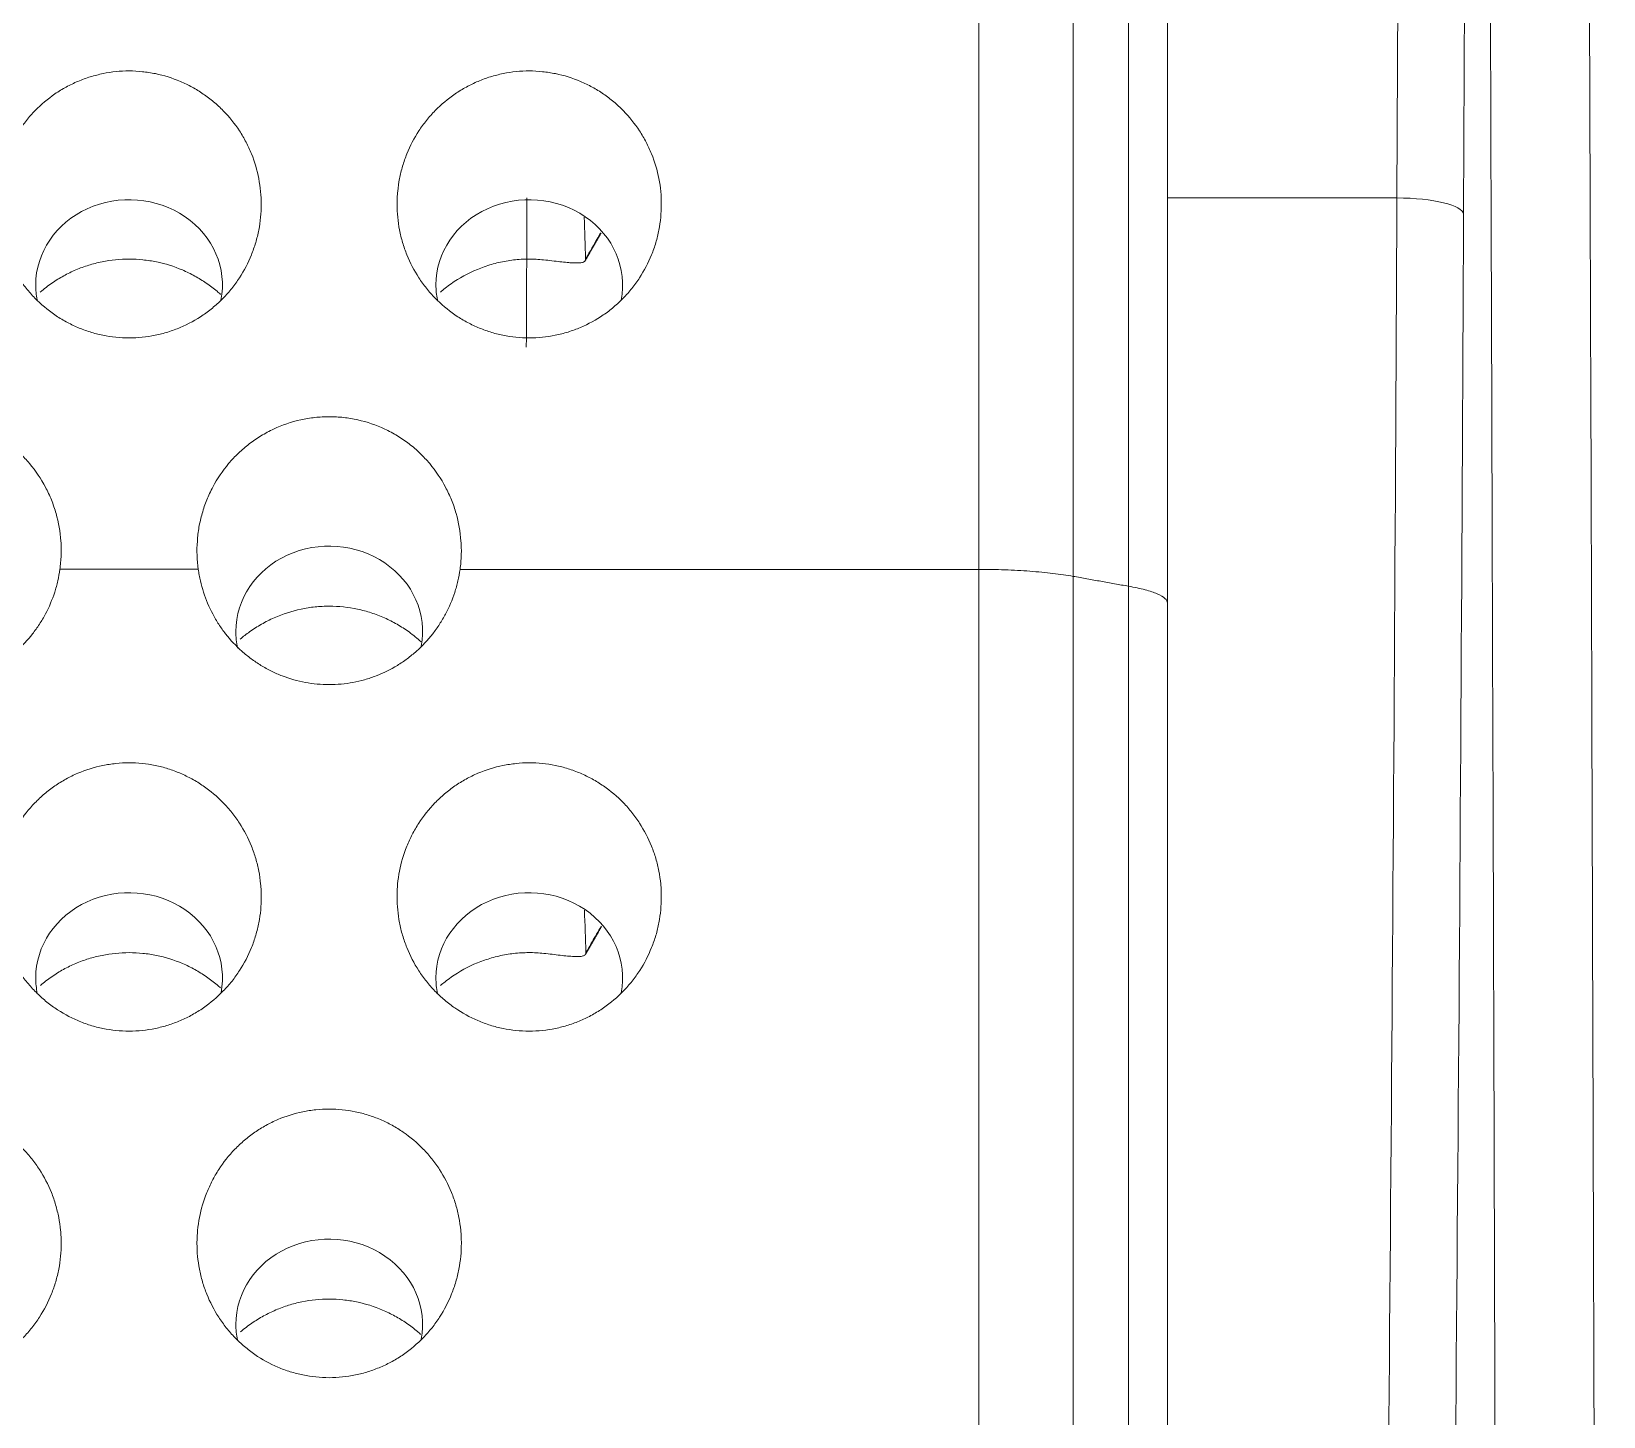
# Model space of a CAD drawing. Header units: inches. Extents: x 3778 to 56227, y -16914 to 35091.
# Drawn here: x 43228.54 to 43240.27, y -12627.92 to -12617.58 of the extents above; entities that cross this region are included whole.
import ezdxf

# ---------------------------------------------------------------- set-up
doc = ezdxf.new("R2010")
doc.units = ezdxf.units.IN
doc.header["$LTSCALE"] = 100
doc.header["$MEASUREMENT"] = 0
doc.linetypes.add('DH-HID2', pattern=[1.2, 0.8, -0.4])
doc.layers.add('2-con', color=2, linetype='Continuous')
doc.layers.add('FU-FURM', color=251, linetype='DH-HID2')
doc.layers.add('mark-B', color=2, linetype='Continuous', lineweight=20)

# ---------------------------------------------------------------- blocks, each defined once
blk = doc.blocks.new('cjscjdeh')
at = {"layer": 'FU-FURM', "color": 8}
blk.add_arc((151099.517, 66904.318), 1330.569, 80.781096, 99.076777, dxfattribs=at)
blk = doc.blocks.new('무풍1WAY 대형')
at = {"layer": 'mark-B'}
for p, q in [((-555.262, -478.942), (-555.179, -460.011)), ((-554.681, -460.133), (-554.764, -479.067)), ((-554.681, -460.133), (-552.968, -460.133))]:
    blk.add_line(p, q, dxfattribs=at)
for centre, major_axis, ratio, start_param, end_param in [((-554.412, -471.105), (0, -45.311), 0.017455, 4.097856, 4.465042), ((-553.914, -471.105), (0, -44.813), 0.017649, 4.097856, 4.465042), ((-546.709, -451.721), (0.697, 0), 0.913545, 2.966544, 6.283185), ((-546.709, -451.721), (0.697, 0), 0.913545, 0, 0.183096), ((-548.203, -454.308), (0.697, 0), 0.913545, 2.96684, 6.283185), ((-548.203, -454.308), (0.697, 0), 0.913545, 0, 0.182706), ((-545.215, -454.308), (0.697, 0), 0.913545, 2.96684, 6.283185), ((-545.215, -454.308), (0.697, 0), 0.913545, 0, 0.182706), ((-546.709, -456.896), (0.697, 0), 0.913545, 2.96861, 6.283185), ((-546.709, -456.896), (0.697, 0), 0.913545, 0, 0.196248), ((-547.436, -471.105), (0, -44.813), 0.017261, 4.439276, 4.465042), ((-548.203, -459.483), (0.697, 0), 0.913545, 2.962623, 6.283185), ((-548.203, -459.483), (0.697, 0), 0.913545, 0, 0.17495), ((-545.215, -459.483), (0.697, 0), 0.913545, 2.962623, 6.283185), ((-545.215, -459.483), (0.697, 0), 0.913545, 0, 0.17495), ((-554.681, -460.011), (-0.498, 0.002), 0.24483, 0.018001, 1.571875)]:
    blk.add_ellipse(centre, major_axis=major_axis, ratio=ratio, start_param=start_param, end_param=end_param, dxfattribs=at)
for points, degree in [([(-552.677, -417.749), (-552.677, -430.948), (-552.676, -444.112), (-552.677, -457.233)], 3), ([(-552.264, -457.307), (-552.264, -444.215), (-552.264, -431.081), (-552.264, -417.913)], 3), ([(-548.623, -454.485), (-548.683, -454.588), (-548.742, -454.691)], 2), ([(-548.615, -454.814), (-548.619, -454.709), (-548.623, -454.603), (-548.626, -454.497)], 3), ([(-552.264, -457.307), (-552.677, -457.233)], 1), ([(-551.56, -457.359), (-550.339, -457.359), (-549.118, -457.359), (-547.897, -457.359)], 3), ([(-547.897, -457.359), (-547.827, -457.359), (-547.756, -457.359), (-547.686, -457.359)], 3), ([(-544.698, -457.36), (-545.043, -457.36), (-545.387, -457.36), (-545.732, -457.36)], 3), ([(-548.621, -459.665), (-548.68, -459.767), (-548.739, -459.87)], 2), ([(-548.614, -459.989), (-548.617, -459.885), (-548.621, -459.781), (-548.624, -459.677)], 3)]:
    blk.add_open_spline(points, degree=degree, dxfattribs=at)
for points, knots in [([(-551.56, -417.851), (-551.56, -418.023), (-551.56, -418.366), (-551.56, -418.881), (-551.56, -419.396), (-551.56, -419.911), (-551.56, -420.427), (-551.56, -420.943), (-551.56, -421.459), (-551.56, -421.976), (-551.56, -422.493), (-551.56, -423.011), (-551.56, -423.528), (-551.56, -424.047), (-551.56, -424.565), (-551.56, -425.084), (-551.56, -425.603), (-551.56, -426.122), (-551.56, -426.642), (-551.56, -427.162), (-551.56, -427.683), (-551.56, -428.204), (-551.56, -428.725), (-551.56, -429.246), (-551.56, -429.768), (-551.56, -430.29), (-551.56, -430.813), (-551.56, -431.335), (-551.56, -431.859), (-551.56, -432.382), (-551.56, -432.906), (-551.56, -433.43), (-551.56, -433.955), (-551.56, -434.479), (-551.56, -435.004), (-551.56, -435.53), (-551.56, -436.056), (-551.56, -436.582), (-551.56, -437.108), (-551.56, -437.635), (-551.56, -438.162), (-551.56, -438.69), (-551.56, -439.218), (-551.56, -439.746), (-551.56, -440.274), (-551.56, -440.803), (-551.56, -441.332), (-551.56, -441.862), (-551.56, -442.391), (-551.56, -442.922), (-551.56, -443.452), (-551.56, -443.983), (-551.56, -444.514), (-551.56, -445.045), (-551.56, -445.577), (-551.56, -446.109), (-551.56, -446.642), (-551.56, -447.174), (-551.56, -447.708), (-551.56, -448.241), (-551.56, -448.775), (-551.56, -449.309), (-551.56, -449.843), (-551.56, -450.378), (-551.56, -450.913), (-551.56, -451.448), (-551.56, -451.984), (-551.56, -452.52), (-551.56, -453.056), (-551.56, -453.593), (-551.56, -454.13), (-551.56, -454.667), (-551.56, -455.205), (-551.56, -455.743), (-551.56, -456.281), (-551.56, -456.82), (-551.56, -457.179), (-551.56, -457.359)], [0, 0, 0, 0, 0.012984, 0.025977, 0.03898, 0.051993, 0.065014, 0.078045, 0.091086, 0.104136, 0.117196, 0.130264, 0.143343, 0.156431, 0.169528, 0.182635, 0.195751, 0.208876, 0.222011, 0.235156, 0.248309, 0.261473, 0.274646, 0.287828, 0.301019, 0.31422, 0.327431, 0.340651, 0.35388, 0.367119, 0.380367, 0.393625, 0.406892, 0.420169, 0.433455, 0.446751, 0.460056, 0.47337, 0.486694, 0.500027, 0.51337, 0.526722, 0.540084, 0.553455, 0.566835, 0.580225, 0.593624, 0.607033, 0.620452, 0.633879, 0.647317, 0.660763, 0.674219, 0.687685, 0.70116, 0.714644, 0.728138, 0.741641, 0.755154, 0.768676, 0.782208, 0.795749, 0.8093, 0.82286, 0.836429, 0.850008, 0.863596, 0.877194, 0.890802, 0.904418, 0.918044, 0.93168, 0.945325, 0.95898, 0.972644, 0.986317, 1, 1, 1, 1]), ([(-555.468, -432.394), (-555.461, -435.082), (-555.453, -437.769), (-555.441, -441.796), (-555.437, -443.137), (-555.429, -445.82), (-555.425, -447.161), (-555.419, -449.172), (-555.417, -449.842), (-555.413, -451.182), (-555.411, -451.852), (-555.405, -453.862), (-555.401, -455.201), (-555.394, -457.209), (-555.392, -457.878), (-555.388, -459.216), (-555.385, -459.884), (-555.381, -461.22), (-555.379, -461.887), (-555.374, -463.222), (-555.369, -464.555), (-555.364, -465.887), (-555.359, -467.218), (-555.357, -467.883), (-555.349, -469.877), (-555.344, -471.204), (-555.327, -475.178), (-555.316, -477.818), (-555.292, -483.08), (-555.279, -485.702), (-555.259, -489.62), (-555.25, -491.25), (-555.241, -493.039), (-555.238, -493.526), (-555.236, -493.851), (-555.235, -494.014), (-555.231, -494.826), (-555.227, -495.476), (-555.224, -496.125)], [0, 0, 0, 0, 0.125, 0.125, 0.1875, 0.1875, 0.25, 0.25, 0.28125, 0.28125, 0.3125, 0.3125, 0.375, 0.375, 0.40625, 0.40625, 0.4375, 0.4375, 0.46875, 0.46875, 0.5, 0.53125, 0.53125, 0.5625, 0.5625, 0.625, 0.625, 0.75, 0.75, 0.875, 0.875, 0.9375, 0.953125, 0.960937, 0.960937, 0.96875, 0.96875, 1, 1, 1, 1]), ([(-556.207, -432.543), (-556.2, -435.147), (-556.193, -437.749), (-556.181, -441.649), (-556.177, -442.949), (-556.17, -445.548), (-556.166, -446.847), (-556.16, -448.795), (-556.158, -449.444), (-556.154, -450.742), (-556.152, -451.391), (-556.146, -453.337), (-556.142, -454.635), (-556.136, -456.581), (-556.134, -457.23), (-556.13, -458.528), (-556.127, -459.176), (-556.123, -460.474), (-556.121, -461.122), (-556.116, -462.419), (-556.114, -463.067), (-556.107, -465.009), (-556.103, -466.302), (-556.095, -468.239), (-556.093, -468.884), (-556.088, -470.174), (-556.085, -470.818), (-556.072, -474.037), (-556.061, -476.602), (-556.027, -484.271), (-556.002, -489.347), (-555.974, -494.387)], [0, 0, 0, 0, 0.125, 0.125, 0.1875, 0.1875, 0.25, 0.25, 0.28125, 0.28125, 0.3125, 0.3125, 0.375, 0.375, 0.40625, 0.40625, 0.4375, 0.4375, 0.46875, 0.46875, 0.5, 0.5, 0.5625, 0.5625, 0.59375, 0.59375, 0.625, 0.625, 0.75, 0.75, 1, 1, 1, 1]), ([(-552.968, -442.018), (-552.968, -442.192), (-552.968, -442.539), (-552.968, -443.06), (-552.968, -443.581), (-552.968, -444.102), (-552.968, -444.622), (-552.968, -445.143), (-552.968, -445.664), (-552.968, -446.184), (-552.968, -446.705), (-552.968, -447.226), (-552.968, -447.746), (-552.968, -448.266), (-552.968, -448.787), (-552.968, -449.307), (-552.968, -449.828), (-552.968, -450.348), (-552.968, -450.868), (-552.968, -451.388), (-552.968, -451.909), (-552.968, -452.429), (-552.968, -452.949), (-552.968, -453.469), (-552.968, -453.989), (-552.968, -454.509), (-552.968, -455.029), (-552.968, -455.549), (-552.968, -456.068), (-552.968, -456.588), (-552.968, -456.935), (-552.968, -457.108)], [0, 0, 0, 0, 0.034483, 0.068965, 0.103448, 0.13793, 0.172413, 0.206896, 0.241378, 0.275861, 0.310343, 0.344826, 0.379309, 0.413791, 0.448274, 0.482757, 0.51724, 0.551722, 0.586205, 0.620688, 0.655171, 0.689654, 0.724136, 0.758619, 0.793102, 0.827585, 0.862068, 0.896551, 0.931034, 0.965517, 1, 1, 1, 1]), ([(-546.709, -451.323), (-546.775, -451.323), (-546.841, -451.33), (-546.938, -451.35), (-546.97, -451.358), (-547.032, -451.378), (-547.093, -451.401), (-547.152, -451.429), (-547.209, -451.461), (-547.237, -451.478), (-547.318, -451.534), (-547.367, -451.576), (-547.435, -451.646), (-547.457, -451.671), (-547.497, -451.722), (-547.516, -451.749), (-547.569, -451.83), (-547.599, -451.888), (-547.629, -451.963), (-547.634, -451.978), (-547.645, -452.009), (-547.65, -452.024), (-547.664, -452.071), (-547.671, -452.102), (-547.69, -452.197), (-547.696, -452.261), (-547.696, -452.343), (-547.695, -452.359), (-547.694, -452.391), (-547.693, -452.408), (-547.688, -452.456), (-547.679, -452.52), (-547.66, -452.598), (-547.645, -452.644), (-547.634, -452.675), (-547.629, -452.69), (-547.598, -452.766), (-547.568, -452.823), (-547.516, -452.905), (-547.497, -452.931), (-547.466, -452.969), (-547.456, -452.982), (-547.434, -453.007), (-547.423, -453.019), (-547.366, -453.077), (-547.317, -453.119), (-547.249, -453.165), (-547.236, -453.174), (-547.208, -453.192), (-547.193, -453.2), (-547.15, -453.224), (-547.092, -453.252), (-547.015, -453.28), (-546.968, -453.294), (-546.936, -453.302), (-546.92, -453.306), (-546.839, -453.322), (-546.774, -453.329), (-546.676, -453.329), (-546.643, -453.327), (-546.577, -453.32), (-546.544, -453.315), (-546.448, -453.296), (-546.386, -453.276), (-546.311, -453.244), (-546.295, -453.237), (-546.266, -453.222), (-546.251, -453.215), (-546.208, -453.191), (-546.153, -453.157), (-546.089, -453.107), (-546.052, -453.075), (-546.028, -453.053), (-546.017, -453.041), (-545.959, -452.982), (-545.919, -452.931), (-545.867, -452.85), (-545.85, -452.822), (-545.821, -452.764), (-545.807, -452.735), (-545.771, -452.644), (-545.753, -452.582), (-545.734, -452.488), (-545.73, -452.456), (-545.725, -452.407), (-545.724, -452.391), (-545.722, -452.358), (-545.722, -452.342), (-545.722, -452.261), (-545.728, -452.197), (-545.743, -452.118), (-545.747, -452.102), (-545.754, -452.07), (-545.759, -452.055), (-545.772, -452.008), (-545.783, -451.977), (-545.819, -451.888), (-545.849, -451.83), (-545.893, -451.761), (-545.902, -451.748), (-545.921, -451.721), (-545.931, -451.708), (-545.961, -451.67), (-546.004, -451.622), (-546.052, -451.577), (-546.089, -451.545), (-546.102, -451.535), (-546.128, -451.515), (-546.141, -451.505), (-546.208, -451.459), (-546.265, -451.428), (-546.341, -451.395), (-546.356, -451.389), (-546.387, -451.378), (-546.403, -451.372), (-546.45, -451.358), (-546.481, -451.35), (-546.577, -451.33), (-546.643, -451.323), (-546.709, -451.323)], [0, 0, 0, 0, 0.03125, 0.03125, 0.046875, 0.046875, 0.0625, 0.078125, 0.078125, 0.09375, 0.09375, 0.125, 0.125, 0.140625, 0.140625, 0.15625, 0.15625, 0.1875, 0.1875, 0.195313, 0.195313, 0.203125, 0.203125, 0.21875, 0.21875, 0.25, 0.25, 0.257813, 0.257813, 0.265625, 0.265625, 0.28125, 0.296875, 0.304688, 0.304688, 0.3125, 0.3125, 0.34375, 0.34375, 0.359375, 0.359375, 0.367188, 0.367188, 0.375, 0.375, 0.40625, 0.40625, 0.414063, 0.414063, 0.421875, 0.421875, 0.4375, 0.453125, 0.460938, 0.460938, 0.46875, 0.46875, 0.5, 0.5, 0.515625, 0.515625, 0.53125, 0.53125, 0.5625, 0.5625, 0.570313, 0.570313, 0.578125, 0.578125, 0.59375, 0.609375, 0.617188, 0.617188, 0.625, 0.625, 0.65625, 0.65625, 0.671875, 0.671875, 0.6875, 0.6875, 0.71875, 0.71875, 0.734375, 0.734375, 0.742188, 0.742188, 0.75, 0.75, 0.78125, 0.78125, 0.789063, 0.789063, 0.796875, 0.796875, 0.8125, 0.8125, 0.84375, 0.84375, 0.851563, 0.851563, 0.859375, 0.859375, 0.875, 0.890625, 0.890625, 0.898437, 0.898437, 0.90625, 0.90625, 0.9375, 0.9375, 0.945312, 0.945312, 0.953125, 0.953125, 0.96875, 0.96875, 1, 1, 1, 1]), ([(-543.721, -451.323), (-543.788, -451.323), (-543.853, -451.33), (-543.95, -451.35), (-543.982, -451.358), (-544.045, -451.378), (-544.106, -451.401), (-544.164, -451.429), (-544.222, -451.461), (-544.25, -451.478), (-544.33, -451.534), (-544.38, -451.576), (-544.448, -451.646), (-544.469, -451.671), (-544.51, -451.722), (-544.529, -451.749), (-544.581, -451.83), (-544.611, -451.888), (-544.641, -451.963), (-544.647, -451.978), (-544.658, -452.009), (-544.663, -452.024), (-544.676, -452.071), (-544.684, -452.102), (-544.702, -452.197), (-544.708, -452.261), (-544.708, -452.343), (-544.708, -452.359), (-544.706, -452.391), (-544.705, -452.408), (-544.7, -452.456), (-544.691, -452.52), (-544.672, -452.598), (-544.657, -452.644), (-544.647, -452.675), (-544.641, -452.69), (-544.611, -452.766), (-544.581, -452.823), (-544.528, -452.905), (-544.509, -452.931), (-544.479, -452.969), (-544.468, -452.982), (-544.446, -453.007), (-544.435, -453.019), (-544.379, -453.077), (-544.329, -453.119), (-544.262, -453.165), (-544.248, -453.174), (-544.22, -453.192), (-544.206, -453.2), (-544.163, -453.224), (-544.104, -453.252), (-544.028, -453.28), (-543.98, -453.294), (-543.948, -453.302), (-543.932, -453.306), (-543.851, -453.322), (-543.786, -453.329), (-543.688, -453.329), (-543.655, -453.327), (-543.589, -453.32), (-543.557, -453.315), (-543.461, -453.296), (-543.398, -453.276), (-543.323, -453.244), (-543.308, -453.237), (-543.278, -453.222), (-543.264, -453.215), (-543.221, -453.191), (-543.165, -453.157), (-543.101, -453.107), (-543.065, -453.075), (-543.041, -453.053), (-543.029, -453.041), (-542.972, -452.982), (-542.932, -452.931), (-542.879, -452.85), (-542.863, -452.822), (-542.833, -452.764), (-542.819, -452.735), (-542.783, -452.644), (-542.765, -452.582), (-542.747, -452.488), (-542.742, -452.456), (-542.737, -452.407), (-542.736, -452.391), (-542.735, -452.358), (-542.734, -452.342), (-542.734, -452.261), (-542.74, -452.197), (-542.756, -452.118), (-542.759, -452.102), (-542.767, -452.07), (-542.771, -452.055), (-542.785, -452.008), (-542.795, -451.977), (-542.831, -451.888), (-542.861, -451.83), (-542.905, -451.761), (-542.915, -451.748), (-542.934, -451.721), (-542.944, -451.708), (-542.974, -451.67), (-543.017, -451.622), (-543.064, -451.577), (-543.101, -451.545), (-543.114, -451.535), (-543.14, -451.515), (-543.154, -451.505), (-543.221, -451.459), (-543.278, -451.428), (-543.353, -451.395), (-543.368, -451.389), (-543.399, -451.378), (-543.415, -451.372), (-543.462, -451.358), (-543.494, -451.35), (-543.59, -451.33), (-543.655, -451.323), (-543.721, -451.323)], [0, 0, 0, 0, 0.03125, 0.03125, 0.046875, 0.046875, 0.0625, 0.078125, 0.078125, 0.09375, 0.09375, 0.125, 0.125, 0.140625, 0.140625, 0.15625, 0.15625, 0.1875, 0.1875, 0.195313, 0.195313, 0.203125, 0.203125, 0.21875, 0.21875, 0.25, 0.25, 0.257813, 0.257813, 0.265625, 0.265625, 0.28125, 0.296875, 0.304688, 0.304688, 0.3125, 0.3125, 0.34375, 0.34375, 0.359375, 0.359375, 0.367188, 0.367188, 0.375, 0.375, 0.40625, 0.40625, 0.414063, 0.414063, 0.421875, 0.421875, 0.4375, 0.453125, 0.460938, 0.460938, 0.46875, 0.46875, 0.5, 0.5, 0.515625, 0.515625, 0.53125, 0.53125, 0.5625, 0.5625, 0.570313, 0.570313, 0.578125, 0.578125, 0.59375, 0.609375, 0.617188, 0.617188, 0.625, 0.625, 0.65625, 0.65625, 0.671875, 0.671875, 0.6875, 0.6875, 0.71875, 0.71875, 0.734375, 0.734375, 0.742188, 0.742188, 0.75, 0.75, 0.78125, 0.78125, 0.789063, 0.789063, 0.796875, 0.796875, 0.8125, 0.8125, 0.84375, 0.84375, 0.851563, 0.851563, 0.859375, 0.859375, 0.875, 0.890625, 0.890625, 0.898438, 0.898438, 0.90625, 0.90625, 0.9375, 0.9375, 0.945313, 0.945313, 0.953125, 0.953125, 0.96875, 0.96875, 1, 1, 1, 1]), ([(-546.047, -451.665), (-546.074, -451.688), (-546.102, -451.71), (-546.146, -451.74), (-546.16, -451.749), (-546.189, -451.767), (-546.204, -451.776), (-546.249, -451.8), (-546.31, -451.83), (-546.39, -451.86), (-546.439, -451.874), (-546.472, -451.882), (-546.489, -451.886), (-546.573, -451.903), (-546.641, -451.91), (-546.743, -451.91), (-546.778, -451.908), (-546.846, -451.901), (-546.88, -451.896), (-546.98, -451.875), (-547.045, -451.855), (-547.124, -451.821), (-547.139, -451.814), (-547.17, -451.799), (-547.185, -451.791), (-547.23, -451.767), (-547.288, -451.731), (-547.35, -451.683), (-547.384, -451.654), (-547.392, -451.646)], [0, 0, 0, 0, 0.073262, 0.073262, 0.108049, 0.108049, 0.142837, 0.142837, 0.212411, 0.281986, 0.316774, 0.316774, 0.351561, 0.351561, 0.490711, 0.490711, 0.560285, 0.560285, 0.62986, 0.62986, 0.76901, 0.76901, 0.803797, 0.803797, 0.838584, 0.838584, 0.908159, 0.977734, 1, 1, 1, 1]), ([(-548.203, -453.911), (-548.269, -453.911), (-548.334, -453.918), (-548.432, -453.938), (-548.463, -453.946), (-548.526, -453.966), (-548.587, -453.988), (-548.645, -454.017), (-548.703, -454.049), (-548.731, -454.066), (-548.812, -454.122), (-548.861, -454.164), (-548.929, -454.234), (-548.95, -454.258), (-548.991, -454.309), (-549.01, -454.336), (-549.063, -454.417), (-549.092, -454.475), (-549.122, -454.55), (-549.128, -454.565), (-549.139, -454.596), (-549.144, -454.611), (-549.158, -454.658), (-549.165, -454.689), (-549.183, -454.784), (-549.189, -454.848), (-549.189, -454.929), (-549.189, -454.946), (-549.188, -454.978), (-549.186, -454.994), (-549.182, -455.042), (-549.172, -455.106), (-549.153, -455.184), (-549.139, -455.231), (-549.128, -455.261), (-549.122, -455.277), (-549.092, -455.352), (-549.062, -455.409), (-549.009, -455.491), (-548.99, -455.517), (-548.96, -455.556), (-548.949, -455.568), (-548.928, -455.593), (-548.917, -455.605), (-548.86, -455.663), (-548.81, -455.705), (-548.743, -455.751), (-548.729, -455.76), (-548.701, -455.778), (-548.687, -455.786), (-548.644, -455.809), (-548.585, -455.838), (-548.509, -455.866), (-548.461, -455.88), (-548.429, -455.888), (-548.413, -455.892), (-548.333, -455.908), (-548.268, -455.915), (-548.169, -455.915), (-548.137, -455.913), (-548.071, -455.906), (-548.038, -455.901), (-547.942, -455.881), (-547.88, -455.862), (-547.804, -455.83), (-547.789, -455.823), (-547.76, -455.808), (-547.745, -455.801), (-547.702, -455.777), (-547.647, -455.743), (-547.583, -455.693), (-547.546, -455.661), (-547.522, -455.639), (-547.51, -455.627), (-547.453, -455.568), (-547.413, -455.518), (-547.361, -455.436), (-547.344, -455.408), (-547.314, -455.351), (-547.301, -455.321), (-547.264, -455.231), (-547.246, -455.169), (-547.228, -455.074), (-547.223, -455.042), (-547.219, -454.994), (-547.218, -454.977), (-547.216, -454.945), (-547.216, -454.929), (-547.216, -454.848), (-547.222, -454.784), (-547.237, -454.705), (-547.24, -454.689), (-547.248, -454.657), (-547.252, -454.642), (-547.266, -454.595), (-547.277, -454.564), (-547.313, -454.475), (-547.342, -454.417), (-547.396, -454.335), (-547.415, -454.308), (-547.455, -454.258), (-547.498, -454.209), (-547.545, -454.165), (-547.583, -454.133), (-547.596, -454.123), (-547.622, -454.103), (-547.635, -454.093), (-547.702, -454.047), (-547.759, -454.015), (-547.835, -453.983), (-547.85, -453.977), (-547.881, -453.966), (-547.896, -453.96), (-547.944, -453.945), (-547.975, -453.937), (-548.071, -453.918), (-548.136, -453.911), (-548.203, -453.911)], [0, 0, 0, 0, 0.03125, 0.03125, 0.046875, 0.046875, 0.0625, 0.078125, 0.078125, 0.09375, 0.09375, 0.125, 0.125, 0.140625, 0.140625, 0.15625, 0.15625, 0.1875, 0.1875, 0.195312, 0.195312, 0.203125, 0.203125, 0.21875, 0.21875, 0.25, 0.25, 0.257812, 0.257812, 0.265625, 0.265625, 0.28125, 0.296875, 0.304687, 0.304687, 0.3125, 0.3125, 0.34375, 0.34375, 0.359375, 0.359375, 0.367187, 0.367187, 0.375, 0.375, 0.40625, 0.40625, 0.414062, 0.414062, 0.421875, 0.421875, 0.4375, 0.453125, 0.460937, 0.460937, 0.46875, 0.46875, 0.5, 0.5, 0.515625, 0.515625, 0.53125, 0.53125, 0.5625, 0.5625, 0.570312, 0.570312, 0.578125, 0.578125, 0.59375, 0.609375, 0.617187, 0.617187, 0.625, 0.625, 0.65625, 0.65625, 0.671875, 0.671875, 0.6875, 0.6875, 0.71875, 0.71875, 0.734375, 0.734375, 0.742187, 0.742187, 0.75, 0.75, 0.78125, 0.78125, 0.789062, 0.789062, 0.796875, 0.796875, 0.8125, 0.8125, 0.84375, 0.84375, 0.859375, 0.859375, 0.875, 0.890625, 0.890625, 0.898437, 0.898437, 0.90625, 0.90625, 0.9375, 0.9375, 0.945313, 0.945313, 0.953125, 0.953125, 0.96875, 0.96875, 1, 1, 1, 1]), ([(-545.215, -453.911), (-545.281, -453.911), (-545.347, -453.918), (-545.444, -453.938), (-545.476, -453.946), (-545.538, -453.966), (-545.599, -453.988), (-545.658, -454.017), (-545.715, -454.049), (-545.743, -454.066), (-545.824, -454.122), (-545.873, -454.164), (-545.941, -454.234), (-545.963, -454.258), (-546.004, -454.309), (-546.022, -454.336), (-546.075, -454.417), (-546.105, -454.475), (-546.135, -454.55), (-546.141, -454.565), (-546.151, -454.596), (-546.156, -454.611), (-546.17, -454.658), (-546.178, -454.689), (-546.196, -454.784), (-546.202, -454.848), (-546.202, -454.929), (-546.202, -454.946), (-546.2, -454.978), (-546.199, -454.994), (-546.194, -455.042), (-546.185, -455.106), (-546.166, -455.184), (-546.151, -455.231), (-546.14, -455.261), (-546.135, -455.277), (-546.104, -455.352), (-546.075, -455.409), (-546.022, -455.491), (-546.003, -455.517), (-545.972, -455.556), (-545.962, -455.568), (-545.94, -455.593), (-545.929, -455.605), (-545.872, -455.663), (-545.823, -455.705), (-545.755, -455.751), (-545.742, -455.76), (-545.714, -455.778), (-545.699, -455.786), (-545.656, -455.809), (-545.598, -455.838), (-545.521, -455.866), (-545.474, -455.88), (-545.442, -455.888), (-545.426, -455.892), (-545.345, -455.908), (-545.28, -455.915), (-545.182, -455.915), (-545.149, -455.913), (-545.083, -455.906), (-545.051, -455.901), (-544.955, -455.881), (-544.892, -455.862), (-544.817, -455.83), (-544.802, -455.823), (-544.772, -455.808), (-544.758, -455.801), (-544.715, -455.777), (-544.659, -455.743), (-544.595, -455.693), (-544.558, -455.661), (-544.535, -455.639), (-544.523, -455.627), (-544.466, -455.568), (-544.426, -455.518), (-544.373, -455.436), (-544.357, -455.408), (-544.327, -455.351), (-544.313, -455.321), (-544.277, -455.231), (-544.259, -455.169), (-544.24, -455.074), (-544.236, -455.042), (-544.231, -454.994), (-544.23, -454.977), (-544.228, -454.945), (-544.228, -454.929), (-544.228, -454.848), (-544.234, -454.784), (-544.249, -454.705), (-544.253, -454.689), (-544.261, -454.657), (-544.265, -454.642), (-544.279, -454.595), (-544.289, -454.564), (-544.325, -454.475), (-544.355, -454.417), (-544.408, -454.335), (-544.427, -454.308), (-544.468, -454.258), (-544.51, -454.209), (-544.558, -454.165), (-544.595, -454.133), (-544.608, -454.123), (-544.634, -454.103), (-544.648, -454.093), (-544.715, -454.047), (-544.772, -454.015), (-544.847, -453.983), (-544.862, -453.977), (-544.893, -453.966), (-544.909, -453.96), (-544.956, -453.945), (-544.988, -453.937), (-545.084, -453.918), (-545.149, -453.911), (-545.215, -453.911)], [0, 0, 0, 0, 0.03125, 0.03125, 0.046875, 0.046875, 0.0625, 0.078125, 0.078125, 0.09375, 0.09375, 0.125, 0.125, 0.140625, 0.140625, 0.15625, 0.15625, 0.1875, 0.1875, 0.195312, 0.195312, 0.203125, 0.203125, 0.21875, 0.21875, 0.25, 0.25, 0.257812, 0.257812, 0.265625, 0.265625, 0.28125, 0.296875, 0.304687, 0.304687, 0.3125, 0.3125, 0.34375, 0.34375, 0.359375, 0.359375, 0.367187, 0.367187, 0.375, 0.375, 0.40625, 0.40625, 0.414062, 0.414062, 0.421875, 0.421875, 0.4375, 0.453125, 0.460937, 0.460937, 0.46875, 0.46875, 0.5, 0.5, 0.515625, 0.515625, 0.53125, 0.53125, 0.5625, 0.5625, 0.570312, 0.570312, 0.578125, 0.578125, 0.59375, 0.609375, 0.617187, 0.617187, 0.625, 0.625, 0.65625, 0.65625, 0.671875, 0.671875, 0.6875, 0.6875, 0.71875, 0.71875, 0.734375, 0.734375, 0.742188, 0.742188, 0.75, 0.75, 0.78125, 0.78125, 0.789063, 0.789063, 0.796875, 0.796875, 0.8125, 0.8125, 0.84375, 0.84375, 0.859375, 0.859375, 0.875, 0.890625, 0.890625, 0.898438, 0.898438, 0.90625, 0.90625, 0.9375, 0.9375, 0.945313, 0.945313, 0.953125, 0.953125, 0.96875, 0.96875, 1, 1, 1, 1]), ([(-548.312, -454.491), (-548.293, -454.493), (-548.274, -454.495), (-548.237, -454.497), (-548.218, -454.497), (-548.162, -454.497), (-548.087, -454.493), (-548.013, -454.48), (-547.958, -454.467), (-547.94, -454.463), (-547.904, -454.452), (-547.886, -454.447), (-547.797, -454.416), (-547.73, -454.384), (-547.65, -454.334), (-547.634, -454.324), (-547.604, -454.302), (-547.577, -454.282), (-547.551, -454.261), (-547.54, -454.252)], [0, 0, 0, 0, 0.06765, 0.06765, 0.1353, 0.1353, 0.270599, 0.405899, 0.405899, 0.473549, 0.473549, 0.541198, 0.541198, 0.811798, 0.811798, 0.879447, 0.879447, 0.947097, 1, 1, 1, 1]), ([(-544.553, -454.252), (-544.58, -454.275), (-544.608, -454.297), (-544.652, -454.327), (-544.667, -454.337), (-544.696, -454.355), (-544.71, -454.363), (-544.755, -454.388), (-544.816, -454.417), (-544.896, -454.447), (-544.946, -454.461), (-544.979, -454.469), (-544.996, -454.473), (-545.08, -454.49), (-545.147, -454.497), (-545.25, -454.497), (-545.284, -454.495), (-545.352, -454.488), (-545.386, -454.483), (-545.486, -454.463), (-545.551, -454.442), (-545.63, -454.409), (-545.645, -454.402), (-545.676, -454.387), (-545.691, -454.379), (-545.736, -454.354), (-545.794, -454.318), (-545.856, -454.271), (-545.89, -454.241), (-545.898, -454.234)], [0, 0, 0, 0, 0.073498, 0.073498, 0.108266, 0.108266, 0.143034, 0.143034, 0.212571, 0.282107, 0.316875, 0.316875, 0.351643, 0.351643, 0.490716, 0.490716, 0.560252, 0.560252, 0.629788, 0.629788, 0.768861, 0.768861, 0.803629, 0.803629, 0.838397, 0.838397, 0.907934, 0.97747, 1, 1, 1, 1]), ([(-548.626, -454.497), (-548.633, -454.51), (-548.641, -454.523), (-548.656, -454.55), (-548.664, -454.563), (-548.694, -454.616), (-548.717, -454.655), (-548.74, -454.694)], [0, 0, 0, 0, 0.196572, 0.196572, 0.404303, 0.404303, 1, 1, 1, 1]), ([(-548.312, -454.491), (-548.333, -454.489), (-548.354, -454.487), (-548.395, -454.482), (-548.415, -454.479), (-548.453, -454.475), (-548.471, -454.473), (-548.497, -454.471), (-548.506, -454.47), (-548.522, -454.469), (-548.537, -454.468), (-548.551, -454.467), (-548.563, -454.467), (-548.57, -454.467), (-548.587, -454.468), (-548.596, -454.47), (-548.607, -454.473), (-548.611, -454.474), (-548.616, -454.478), (-548.619, -454.48), (-548.624, -454.486), (-548.626, -454.491), (-548.626, -454.497)], [0, 0, 0, 0, 0.125, 0.125, 0.25, 0.25, 0.375, 0.375, 0.4375, 0.4375, 0.5, 0.5625, 0.5625, 0.625, 0.625, 0.75, 0.75, 0.8125, 0.8125, 0.875, 0.875, 1, 1, 1, 1]), ([(-545.732, -457.36), (-545.734, -457.345), (-545.736, -457.331), (-545.741, -457.302), (-545.744, -457.287), (-545.754, -457.244), (-545.762, -457.216), (-545.789, -457.132), (-545.812, -457.078), (-545.853, -457), (-545.868, -456.974), (-545.901, -456.924), (-545.918, -456.9), (-545.972, -456.831), (-546.012, -456.788), (-546.068, -456.738), (-546.079, -456.729), (-546.102, -456.71), (-546.114, -456.701), (-546.15, -456.674), (-546.199, -456.641), (-546.264, -456.605), (-546.304, -456.586), (-546.332, -456.574), (-546.345, -456.569), (-546.415, -456.542), (-546.473, -456.526), (-546.56, -456.51), (-546.59, -456.505), (-546.649, -456.5), (-546.679, -456.499), (-546.769, -456.499), (-546.828, -456.504), (-546.916, -456.52), (-546.945, -456.527), (-546.988, -456.539), (-547.003, -456.544), (-547.031, -456.553), (-547.045, -456.558), (-547.114, -456.585), (-547.167, -456.611), (-547.231, -456.65), (-547.243, -456.658), (-547.268, -456.674), (-547.28, -456.683), (-547.316, -456.71), (-547.339, -456.729), (-547.405, -456.788), (-547.445, -456.83), (-547.491, -456.889), (-547.499, -456.9), (-547.517, -456.925), (-547.525, -456.937), (-547.549, -456.974), (-547.564, -457), (-547.605, -457.077), (-547.628, -457.131), (-547.651, -457.201), (-547.655, -457.215), (-547.663, -457.244), (-547.667, -457.258), (-547.677, -457.301), (-547.682, -457.33), (-547.686, -457.359)], [0, 0, 0, 0, 0.015625, 0.015625, 0.03125, 0.03125, 0.0625, 0.0625, 0.125, 0.125, 0.15625, 0.15625, 0.1875, 0.1875, 0.25, 0.25, 0.265625, 0.265625, 0.28125, 0.28125, 0.3125, 0.34375, 0.359375, 0.359375, 0.375, 0.375, 0.4375, 0.4375, 0.46875, 0.46875, 0.5, 0.5, 0.5625, 0.5625, 0.59375, 0.59375, 0.609375, 0.609375, 0.625, 0.625, 0.6875, 0.6875, 0.703125, 0.703125, 0.71875, 0.71875, 0.75, 0.75, 0.8125, 0.8125, 0.828125, 0.828125, 0.84375, 0.84375, 0.875, 0.875, 0.9375, 0.9375, 0.953125, 0.953125, 0.96875, 0.96875, 1, 1, 1, 1]), ([(-542.744, -457.36), (-542.746, -457.345), (-542.748, -457.331), (-542.754, -457.302), (-542.757, -457.287), (-542.767, -457.244), (-542.774, -457.216), (-542.801, -457.132), (-542.824, -457.078), (-542.866, -457), (-542.881, -456.974), (-542.913, -456.924), (-542.93, -456.9), (-542.985, -456.831), (-543.025, -456.788), (-543.08, -456.738), (-543.092, -456.728), (-543.115, -456.71), (-543.127, -456.701), (-543.162, -456.674), (-543.211, -456.641), (-543.276, -456.605), (-543.317, -456.586), (-543.344, -456.574), (-543.358, -456.569), (-543.428, -456.542), (-543.485, -456.526), (-543.573, -456.509), (-543.602, -456.505), (-543.662, -456.5), (-543.692, -456.499), (-543.782, -456.499), (-543.841, -456.504), (-543.929, -456.52), (-543.958, -456.527), (-544.001, -456.54), (-544.015, -456.544), (-544.044, -456.553), (-544.058, -456.558), (-544.127, -456.585), (-544.18, -456.611), (-544.243, -456.65), (-544.256, -456.658), (-544.281, -456.675), (-544.293, -456.683), (-544.329, -456.71), (-544.352, -456.729), (-544.418, -456.788), (-544.458, -456.831), (-544.503, -456.889), (-544.512, -456.901), (-544.529, -456.925), (-544.538, -456.937), (-544.562, -456.975), (-544.577, -457), (-544.618, -457.078), (-544.641, -457.132), (-544.664, -457.202), (-544.668, -457.216), (-544.676, -457.244), (-544.679, -457.259), (-544.689, -457.302), (-544.694, -457.331), (-544.698, -457.36)], [0, 0, 0, 0, 0.015625, 0.015625, 0.03125, 0.03125, 0.0625, 0.0625, 0.125, 0.125, 0.15625, 0.15625, 0.1875, 0.1875, 0.25, 0.25, 0.265625, 0.265625, 0.28125, 0.28125, 0.3125, 0.34375, 0.359375, 0.359375, 0.375, 0.375, 0.4375, 0.4375, 0.46875, 0.46875, 0.5, 0.5, 0.5625, 0.5625, 0.59375, 0.59375, 0.609375, 0.609375, 0.625, 0.625, 0.6875, 0.6875, 0.703125, 0.703125, 0.71875, 0.71875, 0.75, 0.75, 0.8125, 0.8125, 0.828125, 0.828125, 0.84375, 0.84375, 0.875, 0.875, 0.9375, 0.9375, 0.953125, 0.953125, 0.96875, 0.96875, 1, 1, 1, 1]), ([(-546.045, -456.838), (-546.067, -456.857), (-546.118, -456.897), (-546.173, -456.932), (-546.234, -456.967), (-546.265, -456.983), (-546.363, -457.026), (-546.43, -457.048), (-546.534, -457.07), (-546.568, -457.075), (-546.622, -457.081), (-546.639, -457.082), (-546.675, -457.084), (-546.693, -457.084), (-546.781, -457.084), (-546.851, -457.077), (-546.938, -457.058), (-546.955, -457.054), (-546.99, -457.045), (-547.007, -457.04), (-547.057, -457.024), (-547.123, -456.998), (-547.201, -456.958), (-547.246, -456.931), (-547.276, -456.912), (-547.291, -456.902), (-547.337, -456.868), (-547.367, -456.844), (-547.395, -456.818)], [0, 0, 0, 0, 0.060201, 0.131912, 0.131912, 0.203622, 0.203622, 0.347042, 0.347042, 0.418752, 0.418752, 0.454607, 0.454607, 0.490462, 0.490462, 0.633883, 0.633883, 0.669738, 0.669738, 0.705593, 0.705593, 0.777303, 0.849013, 0.884868, 0.884868, 0.920723, 0.920723, 1, 1, 1, 1]), ([(-552.968, -494.28), (-552.968, -494.11), (-552.968, -493.76), (-552.968, -493.218), (-552.968, -492.643), (-552.968, -492.036), (-552.968, -491.396), (-552.968, -490.723), (-552.968, -490.017), (-552.968, -489.278), (-552.968, -488.506), (-552.968, -487.701), (-552.968, -486.863), (-552.968, -485.992), (-552.968, -484.168), (-552.968, -481.706), (-552.968, -478.924), (-552.968, -477.07), (-552.968, -476.05), (-552.968, -475.555), (-552.968, -475.273), (-552.968, -474.991), (-552.968, -474.709), (-552.968, -474.427), (-552.968, -474.145), (-552.968, -473.862), (-552.968, -473.58), (-552.968, -473.298), (-552.968, -473.015), (-552.968, -472.733), (-552.968, -472.45), (-552.968, -472.168), (-552.968, -471.885), (-552.968, -471.602), (-552.968, -471.32), (-552.968, -471.037), (-552.968, -470.754), (-552.968, -470.471), (-552.968, -470.188), (-552.968, -469.905), (-552.968, -469.622), (-552.968, -469.339), (-552.968, -469.055), (-552.968, -468.772), (-552.968, -468.489), (-552.968, -468.205), (-552.968, -467.922), (-552.968, -467.638), (-552.968, -467.355), (-552.968, -467.071), (-552.968, -466.787), (-552.968, -466.503), (-552.968, -466.22), (-552.968, -465.936), (-552.968, -465.652), (-552.968, -465.368), (-552.968, -465.084), (-552.968, -464.799), (-552.968, -464.515), (-552.968, -464.231), (-552.968, -463.947), (-552.968, -463.662), (-552.968, -463.378), (-552.968, -463.094), (-552.968, -462.809), (-552.968, -462.525), (-552.968, -462.24), (-552.968, -461.955), (-552.968, -461.671), (-552.968, -461.386), (-552.968, -461.101), (-552.968, -460.816), (-552.968, -460.531), (-552.968, -460.246), (-552.968, -459.961), (-552.968, -459.676), (-552.968, -459.391), (-552.968, -459.106), (-552.968, -458.82), (-552.968, -458.535), (-552.968, -458.25), (-552.968, -457.964), (-552.968, -457.679), (-552.968, -457.393), (-552.968, -457.203), (-552.968, -457.108)], [0, 0, 0, 0, 0.013925, 0.028734, 0.044428, 0.061005, 0.078466, 0.09681, 0.116039, 0.136151, 0.157148, 0.179028, 0.201792, 0.225439, 0.249971, 0.350165, 0.425225, 0.47515, 0.499941, 0.507517, 0.515094, 0.52267, 0.530246, 0.537823, 0.545399, 0.552975, 0.560551, 0.568128, 0.575704, 0.58328, 0.590857, 0.598433, 0.606009, 0.613586, 0.621162, 0.628738, 0.636315, 0.643891, 0.651468, 0.659044, 0.66662, 0.674197, 0.681773, 0.68935, 0.696926, 0.704502, 0.712079, 0.719655, 0.727232, 0.734808, 0.742385, 0.749961, 0.757538, 0.765115, 0.772691, 0.780268, 0.787844, 0.795421, 0.802998, 0.810574, 0.818151, 0.825728, 0.833305, 0.840881, 0.848458, 0.856035, 0.863612, 0.871189, 0.878766, 0.886343, 0.89392, 0.901496, 0.909073, 0.916651, 0.924228, 0.931805, 0.939382, 0.946959, 0.954536, 0.962113, 0.969691, 0.977268, 0.984845, 0.992423, 1, 1, 1, 1]), ([(-552.677, -457.233), (-552.723, -457.225), (-552.764, -457.216), (-552.837, -457.197), (-552.867, -457.187), (-552.917, -457.165), (-552.936, -457.154), (-552.962, -457.131), (-552.968, -457.119), (-552.968, -457.108)], [0, 0, 0, 0, 0.25, 0.25, 0.5, 0.5, 0.75, 0.75, 1, 1, 1, 1]), ([(-552.677, -457.233), (-552.677, -458.807), (-552.677, -460.379), (-552.677, -463.518), (-552.677, -465.085), (-552.677, -468.213), (-552.677, -469.775), (-552.677, -472.893), (-552.677, -474.449), (-552.677, -477.556), (-552.677, -479.106), (-552.677, -481.427), (-552.677, -482.2), (-552.677, -483.744), (-552.677, -486.058), (-552.677, -488.364), (-552.677, -491.432), (-552.677, -492.962), (-552.677, -494.49)], [0, 0, 0, 0, 0.125, 0.125, 0.25, 0.25, 0.375, 0.375, 0.5, 0.5, 0.625, 0.625, 0.6875, 0.6875, 0.75, 0.875, 0.875, 1, 1, 1, 1]), ([(-552.264, -494.612), (-552.264, -491.554), (-552.264, -488.482), (-552.264, -483.854), (-552.264, -482.307), (-552.264, -479.209), (-552.264, -477.656), (-552.264, -474.546), (-552.264, -472.987), (-552.264, -469.865), (-552.264, -468.301), (-552.264, -465.168), (-552.264, -463.599), (-552.264, -460.457), (-552.264, -458.883), (-552.264, -457.307)], [0, 0, 0, 0, 0.25, 0.25, 0.375, 0.375, 0.5, 0.5, 0.625, 0.625, 0.75, 0.75, 0.875, 0.875, 1, 1, 1, 1]), ([(-552.264, -457.307), (-552.218, -457.315), (-552.167, -457.323), (-552.059, -457.335), (-552.001, -457.341), (-551.881, -457.35), (-551.818, -457.353), (-551.69, -457.358), (-551.625, -457.359), (-551.56, -457.359)], [0, 0, 0, 0, 0.25, 0.25, 0.5, 0.5, 0.75, 0.75, 1, 1, 1, 1]), ([(-551.56, -457.359), (-551.56, -458.936), (-551.56, -460.512), (-551.56, -463.657), (-551.56, -465.227), (-551.56, -468.363), (-551.56, -469.928), (-551.56, -473.054), (-551.56, -474.613), (-551.56, -477.727), (-551.56, -479.281), (-551.56, -482.382), (-551.56, -483.93), (-551.56, -488.563), (-551.56, -491.638), (-551.56, -494.699)], [0, 0, 0, 0, 0.125, 0.125, 0.25, 0.25, 0.375, 0.375, 0.5, 0.5, 0.625, 0.625, 0.75, 0.75, 1, 1, 1, 1]), ([(-545.732, -457.359), (-545.722, -457.429), (-545.719, -457.499), (-545.726, -457.587), (-545.727, -457.605), (-545.732, -457.64), (-545.734, -457.657), (-545.743, -457.709), (-545.759, -457.778), (-545.782, -457.844), (-545.802, -457.894), (-545.809, -457.91), (-545.824, -457.942), (-545.832, -457.958), (-545.873, -458.036), (-545.912, -458.094), (-545.97, -458.162), (-545.981, -458.176), (-546.006, -458.202), (-546.018, -458.214), (-546.057, -458.251), (-546.111, -458.297), (-546.169, -458.337), (-546.215, -458.365), (-546.231, -458.374), (-546.262, -458.391), (-546.278, -458.399), (-546.359, -458.437), (-546.426, -458.46), (-546.514, -458.48), (-546.531, -458.483), (-546.567, -458.489), (-546.585, -458.491), (-546.638, -458.497), (-546.709, -458.501), (-546.781, -458.497), (-546.852, -458.489), (-546.888, -458.483), (-546.992, -458.46), (-547.06, -458.437), (-547.14, -458.399), (-547.156, -458.391), (-547.188, -458.374), (-547.204, -458.365), (-547.249, -458.337), (-547.308, -458.297), (-547.375, -458.239), (-547.412, -458.201), (-547.436, -458.175), (-547.448, -458.162), (-547.506, -458.094), (-547.545, -458.035), (-547.594, -457.942), (-547.609, -457.91), (-547.629, -457.861), (-547.635, -457.844), (-547.647, -457.81), (-547.652, -457.794), (-547.676, -457.709), (-547.688, -457.64), (-547.694, -457.552), (-547.695, -457.534), (-547.696, -457.499), (-547.696, -457.481), (-547.694, -457.429), (-547.691, -457.394), (-547.686, -457.359)], [0, 0, 0, 0, 0.0625, 0.0625, 0.078125, 0.078125, 0.09375, 0.09375, 0.125, 0.15625, 0.15625, 0.171875, 0.171875, 0.1875, 0.1875, 0.25, 0.25, 0.265625, 0.265625, 0.28125, 0.28125, 0.3125, 0.34375, 0.34375, 0.359375, 0.359375, 0.375, 0.375, 0.4375, 0.4375, 0.453125, 0.453125, 0.46875, 0.46875, 0.5, 0.53125, 0.53125, 0.5625, 0.5625, 0.625, 0.625, 0.640625, 0.640625, 0.65625, 0.65625, 0.6875, 0.71875, 0.734375, 0.734375, 0.75, 0.75, 0.8125, 0.8125, 0.84375, 0.84375, 0.859375, 0.859375, 0.875, 0.875, 0.9375, 0.9375, 0.953125, 0.953125, 0.96875, 0.96875, 1, 1, 1, 1]), ([(-542.744, -457.359), (-542.734, -457.429), (-542.732, -457.499), (-542.738, -457.587), (-542.74, -457.605), (-542.744, -457.64), (-542.747, -457.657), (-542.756, -457.709), (-542.771, -457.778), (-542.794, -457.844), (-542.814, -457.894), (-542.821, -457.91), (-542.836, -457.942), (-542.844, -457.958), (-542.885, -458.036), (-542.925, -458.094), (-542.982, -458.162), (-542.994, -458.176), (-543.018, -458.202), (-543.031, -458.214), (-543.069, -458.251), (-543.123, -458.297), (-543.182, -458.337), (-543.227, -458.365), (-543.243, -458.374), (-543.275, -458.391), (-543.291, -458.399), (-543.372, -458.437), (-543.439, -458.46), (-543.526, -458.48), (-543.544, -458.483), (-543.58, -458.489), (-543.597, -458.491), (-543.651, -458.497), (-543.722, -458.501), (-543.793, -458.497), (-543.864, -458.489), (-543.9, -458.483), (-544.005, -458.46), (-544.072, -458.437), (-544.153, -458.399), (-544.169, -458.391), (-544.2, -458.374), (-544.216, -458.365), (-544.262, -458.337), (-544.32, -458.297), (-544.387, -458.239), (-544.425, -458.201), (-544.449, -458.175), (-544.461, -458.162), (-544.518, -458.094), (-544.557, -458.035), (-544.607, -457.942), (-544.622, -457.91), (-544.642, -457.861), (-544.648, -457.844), (-544.659, -457.81), (-544.665, -457.794), (-544.689, -457.709), (-544.701, -457.64), (-544.707, -457.552), (-544.708, -457.534), (-544.708, -457.499), (-544.708, -457.481), (-544.706, -457.429), (-544.703, -457.394), (-544.698, -457.359)], [0, 0, 0, 0, 0.0625, 0.0625, 0.078125, 0.078125, 0.09375, 0.09375, 0.125, 0.15625, 0.15625, 0.171875, 0.171875, 0.1875, 0.1875, 0.25, 0.25, 0.265625, 0.265625, 0.28125, 0.28125, 0.3125, 0.34375, 0.34375, 0.359375, 0.359375, 0.375, 0.375, 0.4375, 0.4375, 0.453125, 0.453125, 0.46875, 0.46875, 0.5, 0.53125, 0.53125, 0.5625, 0.5625, 0.625, 0.625, 0.640625, 0.640625, 0.65625, 0.65625, 0.6875, 0.71875, 0.734375, 0.734375, 0.75, 0.75, 0.8125, 0.8125, 0.84375, 0.84375, 0.859375, 0.859375, 0.875, 0.875, 0.9375, 0.9375, 0.953125, 0.953125, 0.96875, 0.96875, 1, 1, 1, 1]), ([(-548.203, -459.087), (-548.136, -459.087), (-548.071, -459.094), (-547.974, -459.114), (-547.942, -459.122), (-547.88, -459.142), (-547.819, -459.164), (-547.76, -459.193), (-547.703, -459.224), (-547.675, -459.241), (-547.594, -459.297), (-547.545, -459.339), (-547.477, -459.408), (-547.456, -459.432), (-547.415, -459.484), (-547.396, -459.51), (-547.343, -459.591), (-547.313, -459.648), (-547.283, -459.723), (-547.277, -459.738), (-547.267, -459.769), (-547.262, -459.784), (-547.248, -459.831), (-547.24, -459.862), (-547.222, -459.956), (-547.216, -460.02), (-547.216, -460.101), (-547.216, -460.117), (-547.218, -460.149), (-547.219, -460.166), (-547.224, -460.214), (-547.233, -460.277), (-547.252, -460.355), (-547.267, -460.401), (-547.277, -460.432), (-547.283, -460.447), (-547.314, -460.522), (-547.343, -460.579), (-547.396, -460.66), (-547.415, -460.686), (-547.446, -460.724), (-547.456, -460.737), (-547.478, -460.761), (-547.489, -460.773), (-547.546, -460.831), (-547.595, -460.873), (-547.663, -460.919), (-547.677, -460.928), (-547.705, -460.945), (-547.719, -460.953), (-547.762, -460.976), (-547.82, -461.005), (-547.897, -461.033), (-547.944, -461.046), (-547.976, -461.054), (-547.992, -461.058), (-548.073, -461.074), (-548.138, -461.081), (-548.236, -461.081), (-548.268, -461.079), (-548.334, -461.072), (-548.367, -461.067), (-548.463, -461.048), (-548.525, -461.028), (-548.6, -460.996), (-548.615, -460.99), (-548.645, -460.975), (-548.659, -460.968), (-548.702, -460.944), (-548.758, -460.91), (-548.822, -460.861), (-548.859, -460.829), (-548.882, -460.807), (-548.894, -460.795), (-548.951, -460.737), (-548.991, -460.687), (-549.044, -460.606), (-549.061, -460.578), (-549.09, -460.521), (-549.104, -460.491), (-549.14, -460.401), (-549.159, -460.34), (-549.177, -460.245), (-549.182, -460.213), (-549.188, -460.149), (-549.189, -460.116), (-549.189, -460.02), (-549.183, -459.956), (-549.168, -459.877), (-549.164, -459.861), (-549.157, -459.83), (-549.152, -459.814), (-549.139, -459.768), (-549.128, -459.737), (-549.092, -459.648), (-549.062, -459.591), (-549.009, -459.509), (-548.99, -459.483), (-548.949, -459.432), (-548.906, -459.384), (-548.859, -459.339), (-548.821, -459.308), (-548.809, -459.298), (-548.783, -459.278), (-548.769, -459.268), (-548.702, -459.222), (-548.645, -459.191), (-548.57, -459.159), (-548.555, -459.153), (-548.524, -459.142), (-548.508, -459.136), (-548.461, -459.122), (-548.429, -459.114), (-548.334, -459.094), (-548.269, -459.087), (-548.203, -459.087)], [0, 0, 0, 0, 0.03125, 0.03125, 0.046875, 0.046875, 0.0625, 0.078125, 0.078125, 0.09375, 0.09375, 0.125, 0.125, 0.140625, 0.140625, 0.15625, 0.15625, 0.1875, 0.1875, 0.195312, 0.195312, 0.203125, 0.203125, 0.21875, 0.21875, 0.25, 0.25, 0.257812, 0.257812, 0.265625, 0.265625, 0.28125, 0.296875, 0.304687, 0.304687, 0.3125, 0.3125, 0.34375, 0.34375, 0.359375, 0.359375, 0.367187, 0.367187, 0.375, 0.375, 0.40625, 0.40625, 0.414062, 0.414062, 0.421875, 0.421875, 0.4375, 0.453125, 0.460937, 0.460937, 0.46875, 0.46875, 0.5, 0.5, 0.515625, 0.515625, 0.53125, 0.53125, 0.5625, 0.5625, 0.570312, 0.570312, 0.578125, 0.578125, 0.59375, 0.609375, 0.617187, 0.617187, 0.625, 0.625, 0.65625, 0.65625, 0.671875, 0.671875, 0.6875, 0.6875, 0.71875, 0.71875, 0.734375, 0.734375, 0.75, 0.75, 0.78125, 0.78125, 0.789062, 0.789062, 0.796875, 0.796875, 0.8125, 0.8125, 0.84375, 0.84375, 0.859375, 0.859375, 0.875, 0.890625, 0.890625, 0.898437, 0.898437, 0.90625, 0.90625, 0.9375, 0.9375, 0.945312, 0.945312, 0.953125, 0.953125, 0.96875, 0.96875, 1, 1, 1, 1]), ([(-545.215, -459.087), (-545.149, -459.087), (-545.083, -459.094), (-544.986, -459.114), (-544.955, -459.122), (-544.892, -459.142), (-544.831, -459.164), (-544.773, -459.193), (-544.715, -459.224), (-544.687, -459.241), (-544.607, -459.297), (-544.557, -459.339), (-544.489, -459.408), (-544.468, -459.432), (-544.427, -459.484), (-544.408, -459.51), (-544.355, -459.591), (-544.326, -459.648), (-544.295, -459.723), (-544.29, -459.738), (-544.279, -459.769), (-544.274, -459.784), (-544.26, -459.831), (-544.253, -459.862), (-544.234, -459.956), (-544.228, -460.02), (-544.228, -460.101), (-544.229, -460.117), (-544.23, -460.149), (-544.231, -460.166), (-544.236, -460.214), (-544.245, -460.277), (-544.264, -460.355), (-544.279, -460.401), (-544.29, -460.432), (-544.296, -460.447), (-544.326, -460.522), (-544.356, -460.579), (-544.409, -460.66), (-544.428, -460.686), (-544.458, -460.724), (-544.469, -460.737), (-544.491, -460.761), (-544.502, -460.773), (-544.558, -460.831), (-544.608, -460.873), (-544.675, -460.919), (-544.689, -460.928), (-544.717, -460.945), (-544.731, -460.953), (-544.774, -460.976), (-544.833, -461.005), (-544.909, -461.033), (-544.957, -461.046), (-544.989, -461.054), (-545.005, -461.058), (-545.085, -461.074), (-545.15, -461.081), (-545.248, -461.081), (-545.281, -461.079), (-545.347, -461.072), (-545.379, -461.067), (-545.475, -461.048), (-545.537, -461.028), (-545.613, -460.996), (-545.628, -460.99), (-545.657, -460.975), (-545.672, -460.968), (-545.715, -460.944), (-545.77, -460.91), (-545.834, -460.861), (-545.871, -460.829), (-545.895, -460.807), (-545.907, -460.795), (-545.964, -460.737), (-546.004, -460.687), (-546.057, -460.606), (-546.073, -460.578), (-546.103, -460.521), (-546.117, -460.491), (-546.153, -460.401), (-546.171, -460.34), (-546.189, -460.245), (-546.194, -460.213), (-546.2, -460.149), (-546.202, -460.116), (-546.202, -460.02), (-546.196, -459.956), (-546.18, -459.877), (-546.177, -459.861), (-546.169, -459.83), (-546.165, -459.814), (-546.151, -459.768), (-546.14, -459.737), (-546.104, -459.648), (-546.075, -459.591), (-546.021, -459.509), (-546.002, -459.483), (-545.962, -459.432), (-545.919, -459.384), (-545.871, -459.339), (-545.834, -459.308), (-545.821, -459.298), (-545.795, -459.278), (-545.782, -459.268), (-545.715, -459.222), (-545.658, -459.191), (-545.582, -459.159), (-545.567, -459.153), (-545.536, -459.142), (-545.521, -459.136), (-545.474, -459.122), (-545.442, -459.114), (-545.346, -459.094), (-545.281, -459.087), (-545.215, -459.087)], [0, 0, 0, 0, 0.03125, 0.03125, 0.046875, 0.046875, 0.0625, 0.078125, 0.078125, 0.09375, 0.09375, 0.125, 0.125, 0.140625, 0.140625, 0.15625, 0.15625, 0.1875, 0.1875, 0.195313, 0.195313, 0.203125, 0.203125, 0.21875, 0.21875, 0.25, 0.25, 0.257813, 0.257813, 0.265625, 0.265625, 0.28125, 0.296875, 0.304688, 0.304688, 0.3125, 0.3125, 0.34375, 0.34375, 0.359375, 0.359375, 0.367188, 0.367188, 0.375, 0.375, 0.40625, 0.40625, 0.414063, 0.414063, 0.421875, 0.421875, 0.4375, 0.453125, 0.460938, 0.460938, 0.46875, 0.46875, 0.5, 0.5, 0.515625, 0.515625, 0.53125, 0.53125, 0.5625, 0.5625, 0.570313, 0.570313, 0.578125, 0.578125, 0.59375, 0.609375, 0.617188, 0.617188, 0.625, 0.625, 0.65625, 0.65625, 0.671875, 0.671875, 0.6875, 0.6875, 0.71875, 0.71875, 0.734375, 0.734375, 0.75, 0.75, 0.78125, 0.78125, 0.789063, 0.789063, 0.796875, 0.796875, 0.8125, 0.8125, 0.84375, 0.84375, 0.859375, 0.859375, 0.875, 0.890625, 0.890625, 0.898438, 0.898438, 0.90625, 0.90625, 0.9375, 0.9375, 0.945313, 0.945313, 0.953125, 0.953125, 0.96875, 0.96875, 1, 1, 1, 1]), ([(-548.31, -459.67), (-548.273, -459.674), (-548.235, -459.676), (-548.16, -459.676), (-548.086, -459.671), (-548.012, -459.659), (-547.957, -459.646), (-547.939, -459.641), (-547.903, -459.631), (-547.885, -459.625), (-547.797, -459.594), (-547.73, -459.562), (-547.65, -459.513), (-547.635, -459.503), (-547.604, -459.481), (-547.577, -459.461), (-547.551, -459.439), (-547.539, -459.43)], [0, 0, 0, 0, 0.13488, 0.13488, 0.269761, 0.404641, 0.404641, 0.472081, 0.472081, 0.539521, 0.539521, 0.809282, 0.809282, 0.876722, 0.876722, 0.944162, 1, 1, 1, 1]), ([(-544.552, -459.43), (-544.58, -459.453), (-544.609, -459.476), (-544.653, -459.507), (-544.668, -459.516), (-544.697, -459.534), (-544.712, -459.542), (-544.756, -459.567), (-544.817, -459.597), (-544.897, -459.626), (-544.946, -459.64), (-544.979, -459.648), (-544.996, -459.652), (-545.08, -459.669), (-545.148, -459.676), (-545.25, -459.676), (-545.284, -459.674), (-545.352, -459.667), (-545.386, -459.662), (-545.486, -459.642), (-545.55, -459.621), (-545.629, -459.588), (-545.644, -459.581), (-545.675, -459.566), (-545.69, -459.558), (-545.735, -459.533), (-545.793, -459.498), (-545.855, -459.45), (-545.89, -459.42), (-545.898, -459.412)], [0, 0, 0, 0, 0.075499, 0.075499, 0.110132, 0.110132, 0.144765, 0.144765, 0.214031, 0.283298, 0.317931, 0.317931, 0.352564, 0.352564, 0.491097, 0.491097, 0.560363, 0.560363, 0.62963, 0.62963, 0.768163, 0.768163, 0.802796, 0.802796, 0.837429, 0.837429, 0.906695, 0.975962, 1, 1, 1, 1]), ([(-548.31, -459.67), (-548.331, -459.668), (-548.352, -459.666), (-548.393, -459.661), (-548.413, -459.659), (-548.451, -459.654), (-548.469, -459.652), (-548.495, -459.65), (-548.504, -459.649), (-548.52, -459.648), (-548.535, -459.647), (-548.548, -459.647), (-548.561, -459.647), (-548.567, -459.647), (-548.584, -459.648), (-548.594, -459.649), (-548.605, -459.653), (-548.609, -459.654), (-548.614, -459.657), (-548.617, -459.659), (-548.622, -459.666), (-548.624, -459.671), (-548.624, -459.677)], [0, 0, 0, 0, 0.125, 0.125, 0.25, 0.25, 0.375, 0.375, 0.4375, 0.4375, 0.5, 0.5625, 0.5625, 0.625, 0.625, 0.75, 0.75, 0.8125, 0.8125, 0.875, 0.875, 1, 1, 1, 1]), ([(-548.624, -459.677), (-548.632, -459.691), (-548.64, -459.705), (-548.678, -459.771), (-548.707, -459.822), (-548.736, -459.873)], [0, 0, 0, 0, 0.217788, 0.217788, 1, 1, 1, 1])]:
    blk.add_open_spline(points, degree=3, knots=knots, dxfattribs=at)
blk = doc.blocks.new('dpdjzjs')
at = {"layer": 'mark-B', "rotation": 180}
blk.add_blockref('무풍1WAY 대형', (178654.915, 88751.491), dxfattribs=at)

msp = doc.modelspace()

# ---------------------------------------------------------------- block references
msp.add_blockref('cjscjdeh', (-107842.967, -80843.836))
at = {"layer": '2-con'}
msp.add_blockref('dpdjzjs', (-135970.865, -101830.442), dxfattribs=at)

doc.saveas('drawing.dxf')
